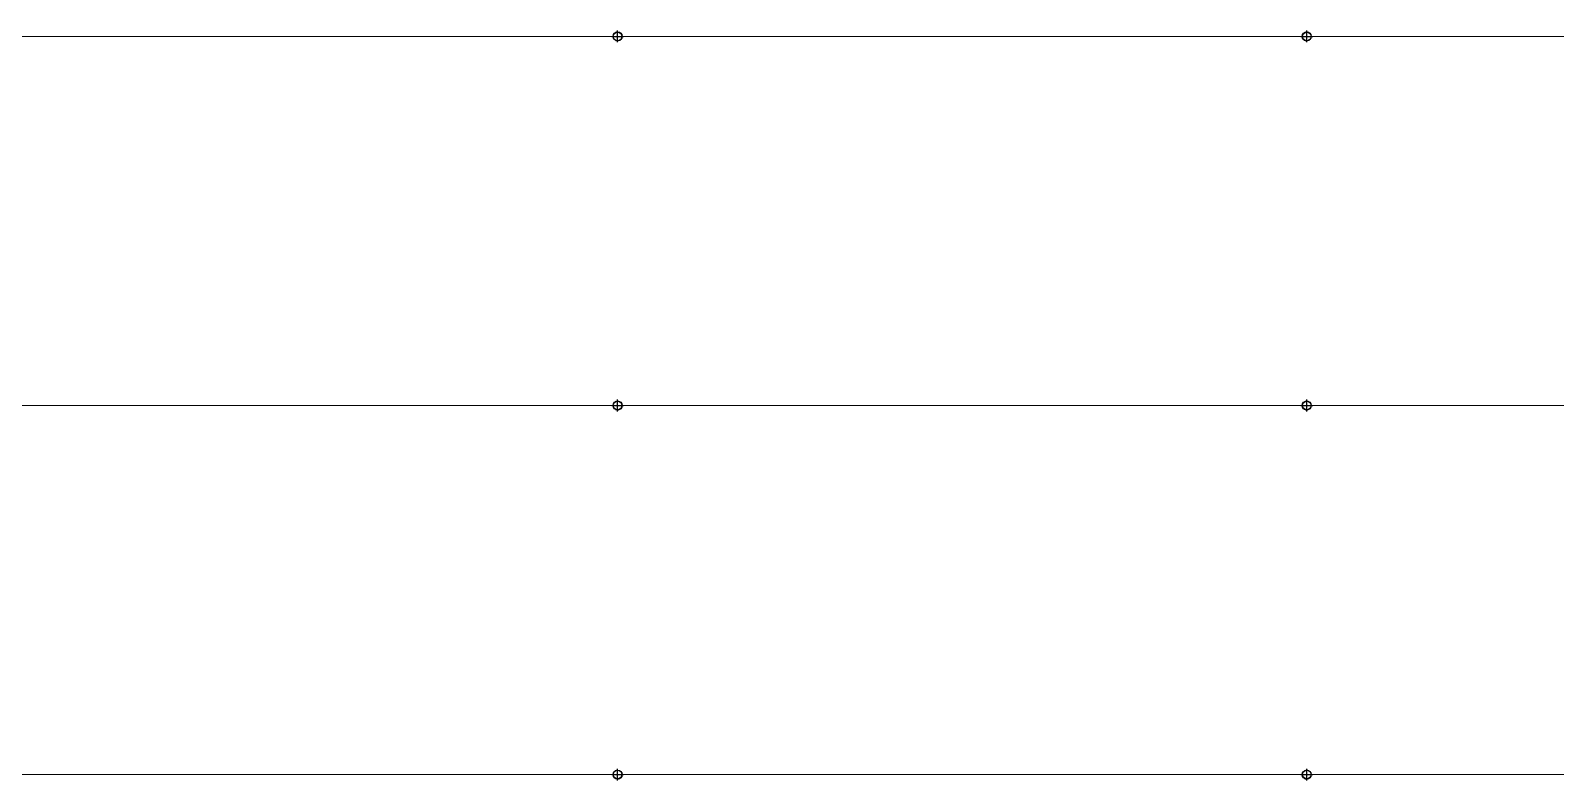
# Model space of a CAD drawing. Header units: millimetres. Extents: x 1478096 to 1808313, y 619971 to 762366.
# Drawn here: x 1575728 to 1612909, y 674682 to 692972 of the extents above; entities that cross this region are included whole.
import ezdxf

# ---------------------------------------------------------------- set-up
doc = ezdxf.new("R2010")
doc.units = ezdxf.units.MM
doc.header["$LTSCALE"] = 10
doc.linetypes.add('CENTERX2', pattern=[4, 2.5, -0.5, 0.5, -0.5])
doc.layers.add('0_Estructura', color=251, linetype='Continuous')
doc.layers.add('COSTAN-CAM-EJES', color=251, linetype='CENTERX2')

msp = doc.modelspace()

# ---------------------------------------------------------------- hatches: boundary and pattern name
at = {"layer": '0_Estructura'}
h = msp.add_hatch(dxfattribs=at)
h.set_pattern_fill('ANSI31', color=1, scale=2, angle=-180, style=0)
h.set_pattern_definition([(225, (3139497.718, 1229233.579), (4.49012806, -4.49012806), [])])
h.paths.add_polyline_path([(1589932.648, 692827.885, 1), (1590152.648, 692827.885, 1)])
h.paths.add_polyline_path([(1589937.448, 692827.885, 1), (1590147.848, 692827.885, 1)], flags=16)
h = msp.add_hatch(dxfattribs=at)
h.set_pattern_fill('ANSI31', color=1, scale=2, angle=-180, style=0)
h.set_pattern_definition([(225, (3156300.118, 1229233.58), (4.49012806, -4.49012806), [])])
h.paths.add_polyline_path([(1606735.048, 692827.886, 1), (1606955.048, 692827.886, 1)])
h.paths.add_polyline_path([(1606739.848, 692827.886, 1), (1606950.248, 692827.886, 1)], flags=16)
h = msp.add_hatch(dxfattribs=at)
h.set_pattern_fill('ANSI31', color=1, scale=2, angle=-180, style=0)
h.set_pattern_definition([(225, (3139497.7186, 1220232.197), (4.49012806, -4.49012806), [])])
h.paths.add_polyline_path([(1589932.648, 683826.503, 1), (1590152.648, 683826.503, 1)])
h.paths.add_polyline_path([(1589937.448, 683826.503, 1), (1590147.848, 683826.503, 1)], flags=16)
h = msp.add_hatch(dxfattribs=at)
h.set_pattern_fill('ANSI31', color=1, scale=2, angle=-180, style=0)
h.set_pattern_definition([(225, (3156300.1186, 1220232.1977), (4.49012806, -4.49012806), [])])
h.paths.add_polyline_path([(1606735.048, 683826.504, 1), (1606955.048, 683826.504, 1)])
h.paths.add_polyline_path([(1606739.848, 683826.504, 1), (1606950.248, 683826.504, 1)], flags=16)
h = msp.add_hatch(dxfattribs=at)
h.set_pattern_fill('ANSI31', color=1, scale=2, angle=-180, style=0)
h.set_pattern_definition([(225, (3139497.7186, 1211231.038), (4.49012806, -4.49012806), [])])
h.paths.add_polyline_path([(1589932.648, 674825.344, 1), (1590152.648, 674825.344, 1)])
h.paths.add_polyline_path([(1589937.448, 674825.344, 1), (1590147.848, 674825.344, 1)], flags=16)
h = msp.add_hatch(dxfattribs=at)
h.set_pattern_fill('ANSI31', color=1, scale=2, angle=-180, style=0)
h.set_pattern_definition([(225, (3156300.1186, 1211231.0384), (4.49012806, -4.49012806), [])])
h.paths.add_polyline_path([(1606735.048, 674825.345, 1), (1606955.048, 674825.345, 1)])
h.paths.add_polyline_path([(1606739.848, 674825.345, 1), (1606950.248, 674825.345, 1)], flags=16)

# ---------------------------------------------------------------- linework, layer by layer
at = {"layer": '0_Estructura', "color": 1}
for p, q in [((1589898.957, 692827.885), (1590186.339, 692827.885)), ((1590042.648, 692684.195), (1590042.648, 692971.576)), ((1606701.357, 692827.886), (1606988.739, 692827.886)), ((1606845.048, 692684.195), (1606845.048, 692971.577)), ((1589898.958, 683826.503), (1590186.339, 683826.503)), ((1590042.648, 683682.813), (1590042.648, 683970.194)), ((1606701.358, 683826.504), (1606988.739, 683826.504)), ((1606845.048, 683682.813), (1606845.048, 683970.195)), ((1590042.648, 674681.653), (1590042.648, 674969.035)), ((1606845.048, 674681.654), (1606845.048, 674969.035)), ((1589898.958, 674825.344), (1590186.339, 674825.344)), ((1606701.358, 674825.345), (1606988.739, 674825.345))]:
    msp.add_line(p, q, dxfattribs=at)
for centre, radius in [((1590042.648, 692827.885), 110), ((1590042.648, 692827.885), 105.2), ((1606845.048, 692827.886), 110), ((1606845.048, 692827.886), 105.2), ((1590042.648, 683826.503), 110), ((1590042.648, 683826.503), 105.2), ((1606845.048, 683826.504), 110), ((1606845.048, 683826.504), 105.2), ((1590042.648, 674825.344), 110), ((1590042.648, 674825.344), 105.2), ((1606845.048, 674825.345), 110), ((1606845.048, 674825.345), 105.2)]:
    msp.add_circle(centre, radius, dxfattribs=at)
at = {"layer": 'COSTAN-CAM-EJES', "const_width": 25}
for points in [[(1478108.728, 692827.884), (1676824.92, 692827.884)], [(1478108.728, 683826.502), (1676824.92, 683826.502)], [(1478108.728, 674825.343), (1676824.92, 674825.343)]]:
    msp.add_lwpolyline(points, dxfattribs=at)

doc.saveas('drawing.dxf')
